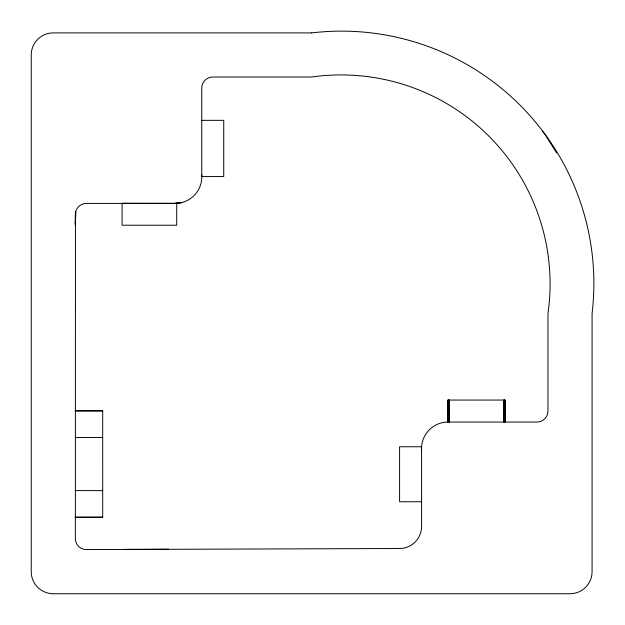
<?xml version="1.0" encoding="UTF-8"?>
<svg xmlns="http://www.w3.org/2000/svg" width="625" height="625" viewBox="0 0 625 625"><rect width="100%" height="100%" fill="white"/><g stroke="black" fill="none" stroke-linecap="round" stroke-linejoin="round"><path stroke-width="0.94" d="M421.57 501.734L399.594 501.734L399.594 446.75L421.57 446.75L421.57 526.453A22.055 22.055 0 0 1 399.594 548.508L86.352 549.586A10.953 10.953 0 0 1 75.359 538.633L75.453 212.969L75.289 224.281L75.359 225.203L75.734 211.562A10.992 10.992 0 0 1 86.352 203.414L175.188 203.414L182.391 202.422L175.383 203.227M75.453 212.969L75.359 223.398L75.734 211.562M175.672 203.242L176.719 203.227L176.719 225.211L122.086 225.211L122.086 203.227L175.188 203.32M124.805 549.383L168.5 549.227M201.758 120.344L223.734 120.344L223.734 176.57L201.758 176.57L201.758 88.008A10.992 10.992 0 0 1 212.75 77.016L311.625 77.016A208.992 208.992 0 0 1 547.969 313.578L547.969 411.047A10.992 10.992 0 0 1 536.977 422.039L447.945 422.039L447.945 400.055L505.109 400.055L505.109 422.039M75.203 410.805L102.688 410.797L102.695 517.281L75.219 517.289M75.211 410.922L102.688 410.922M75.211 437.484L102.688 437.477M75.219 490.609L102.695 490.602M75.219 517.164L102.695 517.164M542.398 131.203L544.75 133.977L556.648 152.93M75.359 214.406L75.469 218.398M504.883 400.055L504.883 422.039M504.602 400.055L504.602 422.039M504.211 400.055L504.211 422.039M503.711 400.055L503.711 422.039M449.344 400.055L449.344 422.039M448.844 400.055L448.844 422.039M448.453 400.055L448.453 422.039M448.172 400.055L448.172 422.039A26.641 26.641 0 0 0 421.57 450.617M448 400.055L448 422.039M201.758 174.836A26.641 26.641 0 0 1 177 203.352M311.625 32.906L53.234 32.906A21.984 21.984 0 0 0 31.25 54.891L31.25 571.758A21.984 21.984 0 0 0 53.234 593.734L570.094 593.734A22.078 22.078 0 0 0 592.078 571.664L592.078 313.578A252.391 252.391 0 0 0 311.625 32.906"/></g></svg>
